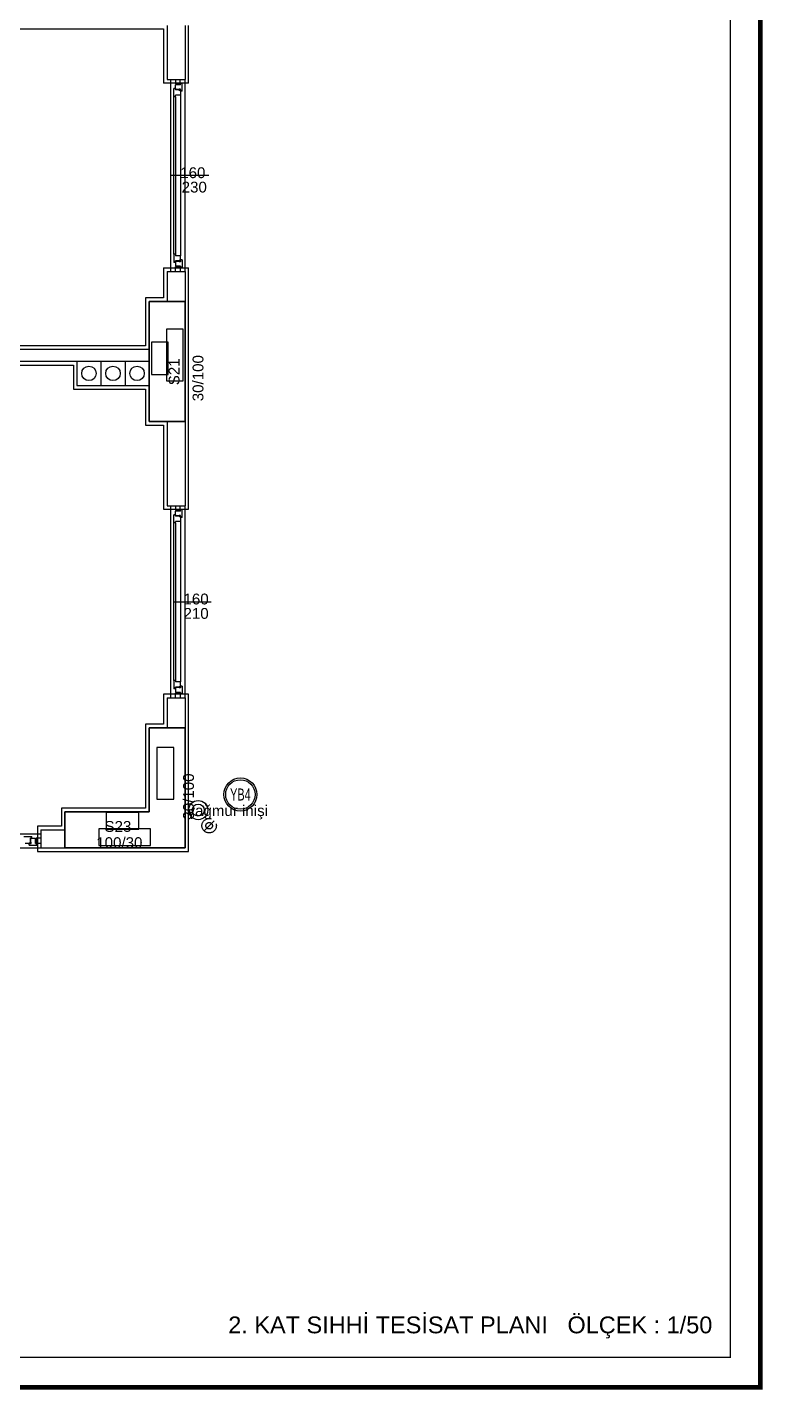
# Model space of a CAD drawing. Header units: centimetres. Extents: x -13133 to 30552, y -2 to 4552.
# Drawn here: x 14389 to 15002, y -2 to 1133 of the extents above; entities that cross this region are included whole.
import ezdxf
from ezdxf.enums import TextEntityAlignment as Align

# ---------------------------------------------------------------- set-up
doc = ezdxf.new("R2010")
doc.units = ezdxf.units.CM
doc.linetypes.add('YAGMUR HATTI', pattern=[36, 30, -6])
for name, color, linetype in [('MTY-YAGMURSU-KOLON NO', 7, 'CONTINUOUS'), ('ROTAS-MIMARI', 8, 'CONTINUOUS'), ('ROTAS-MIMARI-KOLON', 8, 'CONTINUOUS'), ('ROTAS-MIMARI-YAZI', 8, 'CONTINUOUS'), ('ROTAS-PAFTA', 7, 'CONTINUOUS'), ('ROTAS-PISSU-KOLONNO', 211, 'CONTINUOUS'), ('ROTAS-YAGMUR-BORUSU', 3, 'YAGMUR HATTI')]:
    doc.layers.add(name, color=color, linetype=linetype)
doc.styles.add('ANOTATIVO', font='arial.ttf')
doc.styles.add('ROTAS', font='arial.ttf')

# ---------------------------------------------------------------- blocks, each defined once
blk = doc.blocks.new('MTY-KOLON NO YAGMUR')
at = {"layer": 'MTY-YAGMURSU-KOLON NO', "linetype": 'Continuous', "ltscale": 100}
blk.add_circle((0, 0), 27.5, dxfattribs=at)
at = {"layer": 'MTY-YAGMURSU-KOLON NO', "color": 7, "linetype": 'Continuous', "ltscale": 100}
blk.add_circle((0, 0), 24.5, dxfattribs=at)
at = {"style": 'ANOTATIVO', "width": 0.65}
blk.add_attdef('K', text='', height=20, dxfattribs=at).set_placement((0, 0), align=Align.MIDDLE_CENTER)

msp = doc.modelspace()

# ---------------------------------------------------------------- linework, layer by layer
at = {"layer": 'ROTAS-MIMARI'}
for p, q in [((14210.8, 1131.2), (14485.8, 1131.2)), ((14485.8, 1131.2), (14502.8, 1131.2)), ((14502.8, 1131.2), (14502.8, 1086.2)), ((14505.8, 1134.2), (14505.8, 1089.2)), ((14520.8, 1134.2), (14520.8, 1089.2)), ((14523.8, 1086.2), (14523.8, 1134.2)), ((14523.8, 1086.2), (14502.8, 1086.2)), ((14505.8, 1089.2), (14520.8, 1089.2)), ((14509, 929.2), (14509, 1089.2)), ((14511.4, 1074.8), (14511.4, 1081.6)), ((14512.8, 1081.6), (14511.4, 1081.6)), ((14512.8, 1089.2), (14512.8, 1085.2)), ((14512.8, 1085.2), (14516.8, 1085.2)), ((14517, 1084.7), (14512.8, 1084.7)), ((14512.8, 1080.7), (14512.8, 1084.7)), ((14512.8, 1081.6), (14512.8, 1080.4)), ((14516, 1080.7), (14512.8, 1080.7)), ((14516, 1080.4), (14512.8, 1080.4)), ((14517, 1081), (14516, 1081)), ((14516, 1080.7), (14516, 1081)), ((14516, 1080.1), (14516, 1080.4)), ((14516.5, 1080.1), (14516, 1080.1)), ((14517, 1080.4), (14516.5, 1080.4)), ((14516.5, 1080.1), (14516.5, 1080.4)), ((14516.8, 1085.2), (14516.8, 1089.2)), ((14517, 1084.7), (14517, 1085.9)), ((14518.4, 1085.9), (14517, 1085.9)), ((14517, 1079.5), (14517, 1081)), ((14517, 1080.4), (14517, 1076)), ((14518.4, 1079.5), (14517, 1079.5)), ((14518.4, 1079.5), (14518.4, 1085.9)), ((14520.8, 929.2), (14520.8, 1089.2)), ((14511.4, 943.6), (14511.4, 1074.8)), ((14512.8, 1074.8), (14511.4, 1074.8)), ((14512.8, 1074.8), (14512.8, 1076)), ((14517, 1076), (14512.8, 1076)), ((14512.8, 1074.8), (14512.8, 943.6)), ((14517, 1076), (14517, 942.4)), ((14540.5, 1009.2), (14509, 1009.2)), ((14512.8, 943.6), (14511.4, 943.6)), ((14511.4, 943.6), (14511.4, 936.8)), ((14512.8, 943.6), (14512.8, 942.4)), ((14517, 942.4), (14512.8, 942.4)), ((14517, 938), (14517, 942.4)), ((14502.8, 932.2), (14502.8, 907.2)), ((14502.8, 932.2), (14523.8, 932.2)), ((14512.8, 936.8), (14511.4, 936.8)), ((14512.8, 936.8), (14512.8, 938)), ((14516, 938), (14512.8, 938)), ((14512.8, 937.7), (14512.8, 933.7)), ((14516, 937.7), (14512.8, 937.7)), ((14517, 933.7), (14512.8, 933.7)), ((14512.8, 929.2), (14512.8, 933.2)), ((14512.8, 933.2), (14516.8, 933.2)), ((14516.5, 938.3), (14516, 938.3)), ((14516, 938.3), (14516, 938)), ((14516, 937.7), (14516, 937.4)), ((14517, 937.4), (14516, 937.4)), ((14516.5, 938.3), (14516.5, 938)), ((14517, 938), (14516.5, 938)), ((14516.8, 933.2), (14516.8, 929.2)), ((14518.4, 938.9), (14517, 938.9)), ((14517, 938.9), (14517, 937.4)), ((14517, 933.7), (14517, 932.5)), ((14518.4, 932.5), (14517, 932.5)), ((14518.4, 938.9), (14518.4, 932.5)), ((14523.8, 904.2), (14523.8, 932.2)), ((14505.8, 929.2), (14505.8, 904.2)), ((14505.8, 929.2), (14520.8, 929.2)), ((14520.8, 929.2), (14520.8, 904.2)), ((14502.8, 907.2), (14487.8, 907.2)), ((14487.8, 907.2), (14487.8, 867.2)), ((14523.8, 854.2), (14523.8, 904.2)), ((14490.8, 864.2), (14160.8, 864.2)), ((14487.8, 867.2), (14163.8, 867.2)), ((14147.8, 851.2), (14427.8, 851.2)), ((14490.8, 854.2), (14150.8, 854.2)), ((14427.8, 851.2), (14427.8, 831.2)), ((14430.8, 854.2), (14430.8, 834.2)), ((14430.8, 854.2), (14430.8, 834.2)), ((14430.8, 854.2), (14430.8, 834.2)), ((14450.8, 854.2), (14450.8, 834.2)), ((14470.8, 854.2), (14470.8, 834.2)), ((14523.8, 731.2), (14523.8, 854.2)), ((14427.8, 831.2), (14487.8, 831.2)), ((14430.8, 834.2), (14490.8, 834.2)), ((14487.8, 831.2), (14487.8, 801.2)), ((14487.8, 801.2), (14502.8, 801.2)), ((14502.8, 801.2), (14502.8, 731.2)), ((14505.8, 804.2), (14505.8, 734.2)), ((14520.8, 804.2), (14520.8, 734.2)), ((14502.8, 731.2), (14523.8, 731.2)), ((14505.8, 734.2), (14520.8, 734.2)), ((14509, 574.2), (14509, 734.2)), ((14511.4, 719.8), (14511.4, 726.6)), ((14512.8, 726.6), (14511.4, 726.6)), ((14512.8, 734.2), (14512.8, 730.2)), ((14512.8, 730.2), (14516.8, 730.2)), ((14517, 729.7), (14512.8, 729.7)), ((14512.8, 725.7), (14512.8, 729.7)), ((14512.8, 726.6), (14512.8, 725.4)), ((14516.8, 730.2), (14516.8, 734.2)), ((14517, 729.7), (14517, 730.9)), ((14518.4, 730.9), (14517, 730.9)), ((14518.4, 724.5), (14518.4, 730.9)), ((14520.8, 574.2), (14520.8, 734.2)), ((14511.4, 588.6), (14511.4, 719.8)), ((14512.8, 719.8), (14511.4, 719.8)), ((14516, 725.7), (14512.8, 725.7)), ((14516, 725.4), (14512.8, 725.4)), ((14512.8, 719.8), (14512.8, 721)), ((14517, 721), (14512.8, 721)), ((14512.8, 719.8), (14512.8, 588.6)), ((14517, 726), (14516, 726)), ((14516, 725.7), (14516, 726)), ((14516, 725.1), (14516, 725.4)), ((14516.5, 725.1), (14516, 725.1)), ((14517, 725.4), (14516.5, 725.4)), ((14516.5, 725.1), (14516.5, 725.4)), ((14517, 724.5), (14517, 726)), ((14517, 725.4), (14517, 721)), ((14518.4, 724.5), (14517, 724.5)), ((14517, 721), (14517, 587.4)), ((14511.2, 654.2), (14542.6, 654.2)), ((14512.8, 588.6), (14511.4, 588.6)), ((14511.4, 588.6), (14511.4, 581.8)), ((14512.8, 581.8), (14511.4, 581.8)), ((14512.8, 588.6), (14512.8, 587.4)), ((14517, 587.4), (14512.8, 587.4)), ((14512.8, 581.8), (14512.8, 583)), ((14516, 583), (14512.8, 583)), ((14512.8, 582.7), (14512.8, 578.7)), ((14516, 582.7), (14512.8, 582.7)), ((14517, 578.7), (14512.8, 578.7)), ((14516.5, 583.3), (14516, 583.3)), ((14516, 583.3), (14516, 583)), ((14516, 582.7), (14516, 582.4)), ((14517, 582.4), (14516, 582.4)), ((14516.5, 583.3), (14516.5, 583)), ((14517, 583), (14516.5, 583)), ((14517, 583), (14517, 587.4)), ((14518.4, 583.9), (14517, 583.9)), ((14517, 583.9), (14517, 582.4)), ((14517, 578.7), (14517, 577.5)), ((14518.4, 583.9), (14518.4, 577.5)), ((14523.8, 577.2), (14502.8, 577.2)), ((14502.8, 577.2), (14502.8, 552.3)), ((14505.8, 574.2), (14505.8, 549.3)), ((14505.8, 574.2), (14520.8, 574.2)), ((14512.8, 574.2), (14512.8, 578.2)), ((14512.8, 578.2), (14516.8, 578.2)), ((14516.8, 578.2), (14516.8, 574.2)), ((14518.4, 577.5), (14517, 577.5)), ((14520.8, 574.2), (14520.8, 549.3)), ((14523.8, 549.3), (14523.8, 577.2)), ((14502.8, 552.3), (14487.8, 552.3)), ((14487.8, 552.3), (14487.8, 482.2)), ((14523.8, 446.2), (14523.8, 549.3)), ((14487.8, 482.2), (14417.8, 482.2)), ((14417.8, 482.2), (14417.8, 467.2)), ((14397.8, 467.2), (14397.8, 446.2)), ((14417.8, 467.2), (14397.8, 467.2)), ((14240.8, 461), (14400.8, 461)), ((14386.4, 458.6), (14393.2, 458.6)), ((14391.7, 454), (14392, 454)), ((14391.7, 453.5), (14391.7, 454)), ((14392, 454), (14392, 457.2)), ((14393.2, 457.2), (14392, 457.2)), ((14392.3, 454), (14392.3, 457.2)), ((14392.3, 457.2), (14396.3, 457.2)), ((14392.3, 454), (14392.6, 454)), ((14392.6, 453), (14392.6, 454)), ((14393.2, 457.2), (14393.2, 458.6)), ((14396.3, 453), (14396.3, 457.2)), ((14400.8, 457.2), (14396.8, 457.2)), ((14396.8, 457.2), (14396.8, 453.2)), ((14400.8, 464.2), (14420.8, 464.2)), ((14400.8, 464.2), (14400.8, 449.2)), ((14240.8, 449.2), (14400.8, 449.2)), ((14392, 453), (14387.6, 453)), ((14391.1, 453), (14392.6, 453)), ((14391.1, 451.6), (14391.1, 453)), ((14391.1, 451.6), (14397.5, 451.6)), ((14391.7, 453.5), (14392, 453.5)), ((14392, 453), (14392, 453.5)), ((14396.3, 453), (14397.5, 453)), ((14396.8, 453.2), (14400.8, 453.2)), ((14397.5, 451.6), (14397.5, 453)), ((14397.8, 446.2), (14420.8, 446.2)), ((14400.8, 449.2), (14420.8, 449.2)), ((14420.8, 446.2), (14523.8, 446.2))]:
    msp.add_line(p, q, dxfattribs=at)
for points in [[(14490.8, 804.2), (14490.8, 904.2)], [(14490.8, 904.2), (14520.8, 904.2)], [(14520.8, 904.2), (14520.8, 804.2)], [(14520.8, 804.2), (14490.8, 804.2)], [(14490.8, 479.2), (14490.8, 549.2)], [(14490.8, 549.2), (14520.8, 549.2)], [(14520.8, 549.2), (14520.8, 449.2)], [(14420.8, 479.2), (14490.8, 479.2)], [(14420.8, 449.2), (14420.8, 479.2)], [(14520.8, 449.2), (14420.8, 449.2)]]:
    msp.add_lwpolyline(points, dxfattribs=at)
for centre, radius in [((14440.8, 844.4), 6.03), ((14460.8, 844.4), 6.03), ((14480.8, 844.4), 6.03), ((14531.8, 480.7), 8), ((14531.8, 480.7), 5)]:
    msp.add_circle(centre, radius, dxfattribs=at)
at = {"layer": 'ROTAS-MIMARI-KOLON'}
for points in [[(14520.8, 904.2), (14490.8, 904.2), (14490.8, 804.2), (14520.8, 804.2), (14520.8, 904.2)], [(14519.2, 838.1), (14519.2, 881.2), (14505.3, 881.2), (14505.3, 838.1), (14519.2, 838.1)], [(14506.8, 843.4), (14506.8, 870.4), (14492.8, 870.4), (14492.8, 843.4), (14506.8, 843.4)], [(14520.8, 549.2), (14490.8, 549.2), (14490.8, 479.2), (14420.8, 479.2), (14420.8, 449.2), (14520.8, 449.2), (14520.8, 549.2)], [(14511.4, 489.7), (14511.4, 532.8), (14497.4, 532.8), (14497.4, 489.7), (14511.4, 489.7)], [(14455.2, 464.7), (14482.2, 464.7), (14482.2, 478.6), (14455.2, 478.6), (14455.2, 464.7)], [(14448.9, 451.1), (14492, 451.1), (14492, 465.1), (14448.9, 465.1), (14448.9, 451.1)]]:
    msp.add_lwpolyline(points, dxfattribs=at)
at = {"layer": 'ROTAS-PAFTA'}
for points, const_width in [([(12500, 0), (15000, 0), (15000, 2800), (12500, 2800)], 4), ([(12525, 25), (14975, 25), (14975, 2775), (12525, 2775)], 1)]:
    msp.add_lwpolyline(points, close=True, dxfattribs=dict(at, const_width=const_width))
at = {"layer": 'ROTAS-YAGMUR-BORUSU'}
msp.add_line((14536.7, 463.5), (14545.1, 471.9), dxfattribs=at)
for radius in [6, 2.7]:
    msp.add_circle((14540.9, 467.7), radius, dxfattribs=at)

# ---------------------------------------------------------------- block references
at = {"layer": 'ROTAS-PISSU-KOLONNO'}
ref = msp.add_blockref('MTY-KOLON NO YAGMUR', (14566.9, 493.7), dxfattribs=dict(at, xscale=0.5, yscale=0.5))
ref.add_attrib('K', 'YB4', dxfattribs={"height": 10, "style": 'ANOTATIVO', "width": 0.65}).set_placement((14566.9, 493.7), align=Align.MIDDLE_CENTER)

# ---------------------------------------------------------------- texts
at = {"layer": 'ROTAS-MIMARI-YAZI', "style": 'ROTAS'}
for s, p in [('160', (14527.3, 1011.5)), ('230', (14528.5, 999.5)), ('160', (14530, 656.5)), ('210', (14530, 644.5)), ('yağmur inişi', (14556.4, 480.3)), ('S23', (14464.9, 467.1)), ('100/30', (14466.1, 453.6))]:
    msp.add_text(s, height=9, dxfattribs=at).set_placement(p, align=Align.MIDDLE_CENTER)
for s, p in [('S21', (14511.7, 845.7)), ('30/100', (14531.6, 840.4)), ('30/100', (14523.7, 492))]:
    msp.add_text(s, height=9, rotation=90, dxfattribs=at).set_placement(p, align=Align.MIDDLE_CENTER)
at = {"layer": 'ROTAS-PAFTA', "style": 'ROTAS'}
msp.add_text('2. KAT SIHHİ TESİSAT PLANI   ÖLÇEK : 1/50', height=14, dxfattribs=at).set_placement((14960, 45), align=Align.RIGHT)

doc.saveas('drawing.dxf')
